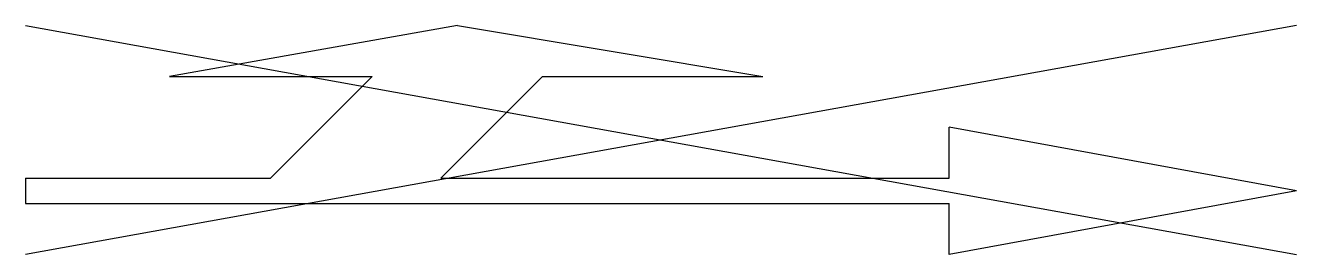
# Model space of a CAD drawing. Header units: metres. Extents: x 0 to 7.5, y -0.38 to 0.98.
import ezdxf

# ---------------------------------------------------------------- set-up
doc = ezdxf.new("R2010")
doc.units = ezdxf.units.M
doc.header["$LTSCALE"] = 0.2

msp = doc.modelspace()

# ---------------------------------------------------------------- linework, layer by layer
for p, q in [((0, 0.975), (7.5, -0.375)), ((2.55, 0.975), (0.85, 0.675)), ((2.55, 0.975), (4.35, 0.675)), ((7.5, 0.975), (0, -0.375)), ((3.05, 0.675), (2.45, 0.075)), ((3.05, 0.675), (4.35, 0.675)), ((0.85, 0.675), (2.0459, 0.675)), ((2.0459, 0.675), (1.4459, 0.075)), ((5.45, 0.075), (5.45, 0.375)), ((7.5, 0), (5.45, 0.375)), ((0, 0.075), (1.4459, 0.075)), ((0, 0.075), (0, -0.075)), ((2.45, 0.075), (5.45, 0.075)), ((7.5, 0), (5.45, -0.375)), ((0, -0.075), (5.45, -0.075)), ((5.45, -0.375), (5.45, -0.075))]:
    msp.add_line(p, q)

doc.saveas('drawing.dxf')
